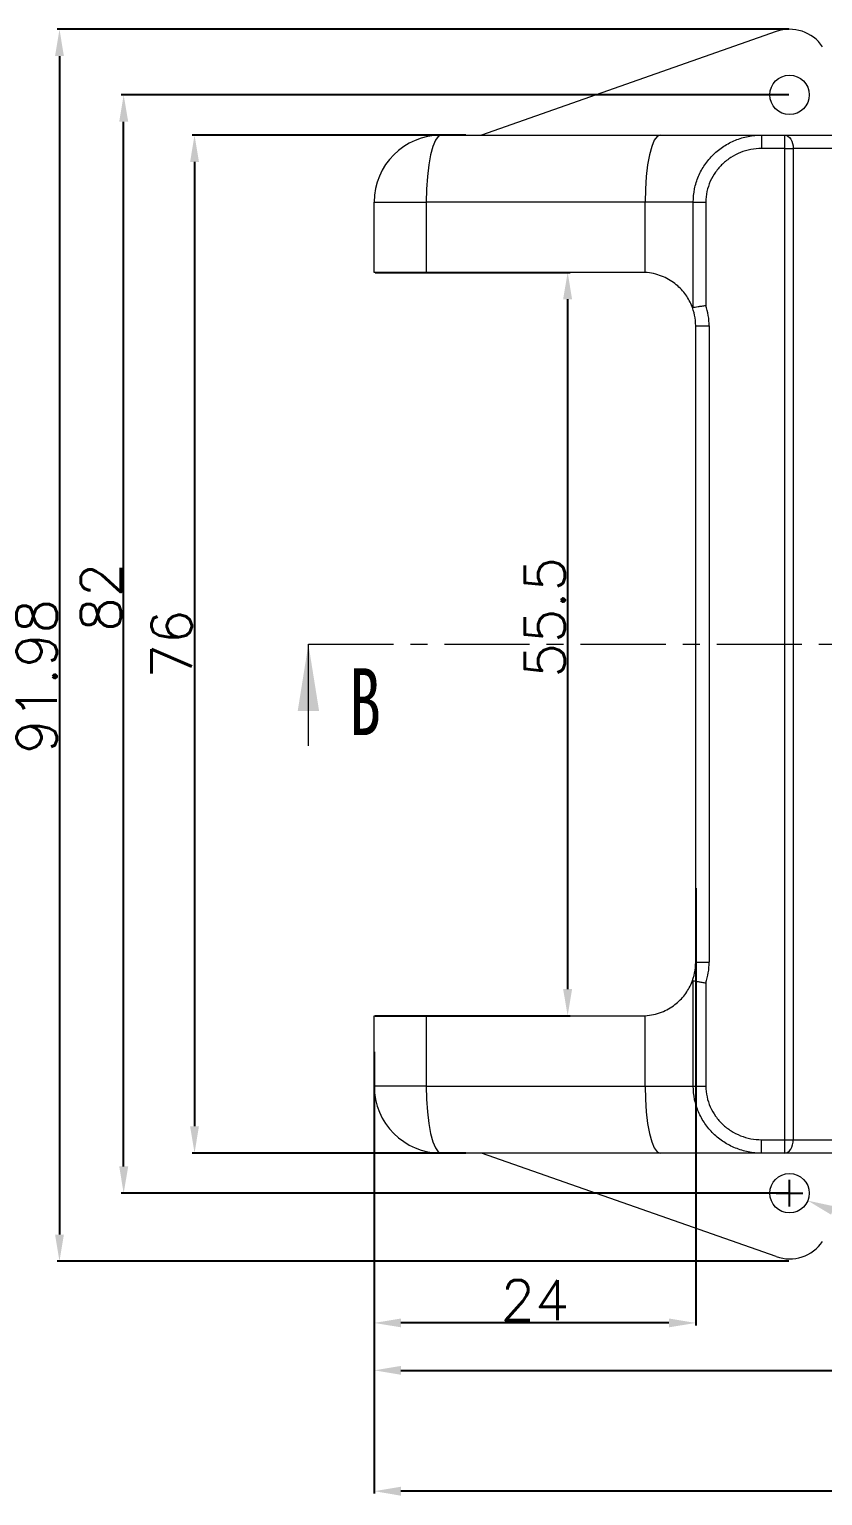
# Model space of a CAD drawing. Header units: inches. Extents: x 1430 to 4816, y 541 to 1061.
# Drawn here: x 1557.4 to 1616.6, y 841.2 to 950.7 of the extents above; entities that cross this region are included whole.
import ezdxf

# ---------------------------------------------------------------- set-up
doc = ezdxf.new("R2010")
doc.units = ezdxf.units.IN
doc.linetypes.add('CENTER', pattern=[10.16, 6.35, -1.27, 1.27, -1.27])
doc.styles.add('SLDTEXTSTYLE6', font='TXT', dxfattribs={"width": 0.7})
doc.styles.get("Standard").update_dxf_attribs({"font": 'txt', "bigfont": 'gbcbig.shx'})
doc.dimstyles.new('3', dxfattribs={"dimtxt": 3, "dimasz": 2, "dimexe": 0.18, "dimexo": 0.0625, "dimgap": 0.2, "dimtad": 1, "dimzin": 12, "dimdsep": 46, "dimtxsty": 'Standard', "dimcen": 1, "dimadec": 0, "dimazin": 0, "dimtfac": 1, "dimtofl": 0, "dimtmove": 0, "dimatfit": 3, "dimfxl": 1, "dimtolj": 1, "dimtzin": 0, "dimarcsym": 0})

# ---------------------------------------------------------------- blocks, each defined once
blk = doc.blocks.new('*D196')
at = {"color": 0, "lineweight": -2}
for p, q in [((1583.18, 932.55), (1597.74, 932.55)), ((1597.56, 879.05), (1597.56, 930.55)), ((1583.18, 877.05), (1597.74, 877.05))]:
    blk.add_line(p, q, dxfattribs=at)
at = {"color": 0}
for points in [[(1597.22, 930.55), (1597.89, 930.55), (1597.56, 932.55)], [(1597.22, 879.05), (1597.89, 879.05), (1597.56, 877.05)]]:
    blk.add_solid(points, dxfattribs=at)
at = {"layer": 'Defpoints', "color": 0}
for p in [(1583.12, 932.55), (1597.56, 932.55), (1583.12, 877.05)]:
    blk.add_point(p, dxfattribs=at)
at = {"color": 0, "insert": (1595.86, 906.8), "char_height": 3, "attachment_point": 5, "rotation": 90}
blk.add_mtext('\\A1;55.5', dxfattribs=at)
blk = doc.blocks.new('*D197')
at = {"color": 0, "lineweight": -2}
for p, q in [((1589.95, 942.8), (1569.53, 942.8)), ((1569.71, 940.8), (1569.71, 868.8)), ((1589.95, 866.8), (1569.53, 866.8))]:
    blk.add_line(p, q, dxfattribs=at)
at = {"color": 0}
for points in [[(1569.38, 940.8), (1570.04, 940.8), (1569.71, 942.8)], [(1569.38, 868.8), (1570.04, 868.8), (1569.71, 866.8)]]:
    blk.add_solid(points, dxfattribs=at)
at = {"layer": 'Defpoints', "color": 0}
for p in [(1590.02, 942.8), (1569.71, 866.8), (1590.02, 866.8)]:
    blk.add_point(p, dxfattribs=at)
at = {"color": 0, "insert": (1568.01, 904.8), "char_height": 3, "attachment_point": 5, "rotation": 90}
blk.add_mtext('\\A1;76', dxfattribs=at)
blk = doc.blocks.new('*D198')
at = {"color": 0, "lineweight": -2}
for p, q in [((1614.06, 950.7), (1559.45, 950.7)), ((1559.63, 948.7), (1559.63, 860.72)), ((1614.06, 858.72), (1559.45, 858.72))]:
    blk.add_line(p, q, dxfattribs=at)
at = {"color": 0}
for points in [[(1559.3, 948.7), (1559.96, 948.7), (1559.63, 950.7)], [(1559.3, 860.72), (1559.96, 860.72), (1559.63, 858.72)]]:
    blk.add_solid(points, dxfattribs=at)
at = {"layer": 'Defpoints', "color": 0}
for p in [(1614.12, 950.7), (1559.63, 858.72), (1614.12, 858.72)]:
    blk.add_point(p, dxfattribs=at)
at = {"color": 0, "insert": (1557.93, 902.39), "char_height": 3, "attachment_point": 5, "rotation": 90}
blk.add_mtext('\\A1;91.98', dxfattribs=at)
blk = doc.blocks.new('*D199')
at = {"color": 0, "lineweight": -2}
for p, q in [((1614.06, 945.8), (1564.24, 945.8)), ((1564.42, 865.8), (1564.42, 943.8)), ((1614.06, 863.8), (1564.24, 863.8))]:
    blk.add_line(p, q, dxfattribs=at)
at = {"color": 0}
for points in [[(1564.09, 943.8), (1564.76, 943.8), (1564.42, 945.8)], [(1564.09, 865.8), (1564.76, 865.8), (1564.42, 863.8)]]:
    blk.add_solid(points, dxfattribs=at)
at = {"layer": 'Defpoints', "color": 0}
for p in [(1564.42, 945.8), (1614.12, 945.8), (1614.12, 863.8)]:
    blk.add_point(p, dxfattribs=at)
at = {"color": 0, "insert": (1562.72, 908.3), "char_height": 3, "attachment_point": 5, "rotation": 90}
blk.add_mtext('\\A1;82', dxfattribs=at)
blk = doc.blocks.new('*D202')
at = {"color": 0, "lineweight": -2}
for p, q in [((1758.12, 904.74), (1758.12, 850.4)), ((1583.12, 873.03), (1583.12, 850.4)), ((1585.12, 850.58), (1756.12, 850.58))]:
    blk.add_line(p, q, dxfattribs=at)
at = {"color": 0}
for points in [[(1585.12, 850.91), (1585.12, 850.25), (1583.12, 850.58)], [(1756.12, 850.91), (1756.12, 850.25), (1758.12, 850.58)]]:
    blk.add_solid(points, dxfattribs=at)
at = {"layer": 'Defpoints', "color": 0}
for p in [(1758.12, 904.8), (1583.12, 873.1), (1758.12, 850.58)]:
    blk.add_point(p, dxfattribs=at)
at = {"color": 0, "insert": (1670.62, 852.28), "char_height": 3, "attachment_point": 5}
blk.add_mtext('\\A1;175', dxfattribs=at)
blk = doc.blocks.new('*D203')
at = {"color": 0, "lineweight": -2}
for p, q in [((1760.12, 881.63), (1760.12, 841.38)), ((1583.12, 874.36), (1583.12, 841.38)), ((1758.12, 841.56), (1585.12, 841.56))]:
    blk.add_line(p, q, dxfattribs=at)
at = {"color": 0}
for points in [[(1585.12, 841.89), (1585.12, 841.22), (1583.12, 841.56)], [(1758.12, 841.89), (1758.12, 841.22), (1760.12, 841.56)]]:
    blk.add_solid(points, dxfattribs=at)
at = {"layer": 'Defpoints', "color": 0}
for p in [(1760.12, 881.69), (1583.12, 874.42), (1583.12, 841.56)]:
    blk.add_point(p, dxfattribs=at)
at = {"color": 0, "insert": (1671.62, 843.26), "char_height": 3, "attachment_point": 5}
blk.add_mtext('\\A1;177', dxfattribs=at)
blk = doc.blocks.new('*D204')
at = {"color": 0, "lineweight": -2}
for p, q in [((1607.12, 886.58), (1607.12, 853.94)), ((1583.12, 874.36), (1583.12, 853.94)), ((1605.12, 854.12), (1585.12, 854.12))]:
    blk.add_line(p, q, dxfattribs=at)
at = {"color": 0}
for points in [[(1585.12, 854.45), (1585.12, 853.79), (1583.12, 854.12)], [(1605.12, 854.45), (1605.12, 853.79), (1607.12, 854.12)]]:
    blk.add_solid(points, dxfattribs=at)
at = {"layer": 'Defpoints', "color": 0}
for p in [(1607.12, 886.64), (1583.12, 874.42), (1583.12, 854.12)]:
    blk.add_point(p, dxfattribs=at)
at = {"color": 0, "insert": (1595.12, 855.82), "char_height": 3, "attachment_point": 5}
blk.add_mtext('\\A1;24', dxfattribs=at)
blk = doc.blocks.new('*D205')
at = {"color": 0, "lineweight": -2}
for p, q in [((1613.12, 863.8), (1615.12, 863.8)), ((1614.12, 862.8), (1614.12, 864.8)), ((1630.71, 857.16), (1617.34, 862.51))]:
    blk.add_line(p, q, dxfattribs=at)
at = {"color": 0}
blk.add_solid([(1617.47, 862.82), (1617.22, 862.2), (1615.48, 863.25)], dxfattribs=at)
at = {"layer": 'Defpoints', "color": 0}
for p in [(1612.75, 864.35), (1615.48, 863.25)]:
    blk.add_point(p, dxfattribs=at)
at = {"color": 0, "insert": (1625.59, 861.04), "char_height": 3, "attachment_point": 5, "rotation": 338.1823}
blk.add_mtext('\\A1;∅2.94', dxfattribs=at)

msp = doc.modelspace()

# ---------------------------------------------------------------- linework, layer by layer
at = {"color": 7, "linetype": 'Continuous', "lineweight": 15}
for p, q in [((1613.124, 950.528), (1591.118, 942.799)), ((1588.118, 942.799), (1604.455, 942.799)), ((1604.455, 942.799), (1612.017, 942.799)), ((1612.017, 942.799), (1612.017, 941.799)), ((1612.017, 942.799), (1613.756, 942.799)), ((1613.756, 941.799), (1613.756, 942.799)), ((1613.756, 942.799), (1618.116, 942.799)), ((1613.756, 941.799), (1612.017, 941.799)), ((1613.756, 867.799), (1613.756, 941.799)), ((1613.756, 941.799), (1614.397, 941.799)), ((1614.397, 941.799), (1614.397, 867.799)), ((1618.756, 941.799), (1614.397, 941.799)), ((1583.118, 937.799), (1587.002, 937.799)), ((1583.118, 932.549), (1583.118, 937.799)), ((1587.002, 937.799), (1587.002, 932.549)), ((1603.338, 937.799), (1587.002, 937.799)), ((1606.933, 937.799), (1603.338, 937.799)), ((1603.338, 932.543), (1603.338, 937.799)), ((1606.933, 929.933), (1606.933, 937.799)), ((1606.933, 937.799), (1607.875, 937.799)), ((1607.875, 937.799), (1607.875, 930.09)), ((1587.002, 932.549), (1583.118, 932.549)), ((1603.118, 932.549), (1587.002, 932.549)), ((1607.118, 881.049), (1607.118, 928.549)), ((1607.118, 928.549), (1608.118, 928.549)), ((1608.118, 928.549), (1608.118, 881.049)), ((1607.118, 881.049), (1608.118, 881.049)), ((1606.933, 871.799), (1606.933, 879.665)), ((1607.875, 879.509), (1607.875, 871.799)), ((1583.118, 871.799), (1583.118, 877.049)), ((1583.118, 877.049), (1587.002, 877.049)), ((1587.002, 877.049), (1587.002, 871.799)), ((1587.002, 877.049), (1603.118, 877.049)), ((1603.338, 871.799), (1603.338, 877.055)), ((1587.002, 871.799), (1583.118, 871.799)), ((1587.002, 871.799), (1603.338, 871.799)), ((1603.338, 871.799), (1606.933, 871.799)), ((1606.933, 871.799), (1607.875, 871.799)), ((1612.017, 866.799), (1612.017, 867.799)), ((1612.017, 867.799), (1613.756, 867.799)), ((1613.756, 867.799), (1614.397, 867.799)), ((1613.756, 866.799), (1613.756, 867.799)), ((1614.397, 867.799), (1618.756, 867.799)), ((1604.455, 866.799), (1588.118, 866.799)), ((1613.124, 859.07), (1591.118, 866.799)), ((1612.017, 866.799), (1604.455, 866.799)), ((1613.756, 866.799), (1612.017, 866.799)), ((1618.116, 866.799), (1613.756, 866.799))]:
    msp.add_line(p, q, dxfattribs=at)
at = {"color": 1, "linetype": 'CENTER', "lineweight": 0}
msp.add_line((1578.209, 904.799), (1770.113, 904.799), dxfattribs=at)
at = {"color": 7, "linetype": 'Continuous', "lineweight": 0}
msp.add_line((1578.209, 897.199), (1578.209, 904.799), dxfattribs=at)
at = {"color": 7, "linetype": 'Continuous', "lineweight": 15, "flags": 128}
for points in [[(1588.118, 942.799), (1587.901, 942.703), (1587.691, 942.419), (1587.498, 941.956), (1587.329, 941.335), (1587.19, 940.577), (1587.087, 939.713), (1587.023, 938.775), (1587.002, 937.799)], [(1604.455, 942.799), (1604.237, 942.703), (1604.027, 942.419), (1603.834, 941.956), (1603.665, 941.335), (1603.526, 940.577), (1603.423, 939.713), (1603.359, 938.775), (1603.338, 937.799)], [(1613.756, 942.799), (1613.881, 942.78), (1614.001, 942.723), (1614.112, 942.631), (1614.209, 942.506), (1614.289, 942.355), (1614.348, 942.182), (1614.384, 941.994), (1614.397, 941.799)], [(1587.002, 871.799), (1587.023, 870.824), (1587.087, 869.886), (1587.19, 869.021), (1587.329, 868.264), (1587.498, 867.642), (1587.691, 867.18), (1587.901, 866.895), (1588.118, 866.799)], [(1603.338, 871.799), (1603.359, 870.824), (1603.423, 869.886), (1603.526, 869.021), (1603.665, 868.264), (1603.834, 867.642), (1604.027, 867.18), (1604.237, 866.895), (1604.455, 866.799)], [(1613.756, 866.799), (1613.881, 866.818), (1614.001, 866.875), (1614.112, 866.968), (1614.209, 867.092), (1614.289, 867.244), (1614.348, 867.416), (1614.384, 867.604), (1614.397, 867.799)]]:
    msp.add_lwpolyline(points, dxfattribs=at)
at = {"color": 7, "linetype": 'Continuous', "lineweight": 15}
for centre in [(1614.118, 945.799), (1614.118, 863.799)]:
    msp.add_circle(centre, 1.472, dxfattribs=at)
for centre, radius, start, end in [((1614.118, 947.697), 3, 34.46008, 109.35217), ((1588.118, 937.799), 5, 90, 180), ((1603.118, 928.549), 4, 86.85587, 90), ((1603.118, 928.549), 4, 0, 23.00417), ((1603.118, 928.549), 5, 0, 17.94407), ((1603.118, 881.049), 4, 336.99583, 0), ((1603.118, 881.049), 5, 342.05593, 0), ((1603.118, 881.049), 4, 270, 273.14413), ((1588.118, 871.799), 5, 180, 270), ((1614.118, 861.901), 3, 250.64783, 325.53992)]:
    msp.add_arc(centre, radius, start, end, dxfattribs=at)
for points, knots in [([(1606.933, 937.799), (1606.933, 938.132), (1606.967, 938.46), (1607.098, 939.104), (1607.198, 939.424), (1607.457, 940.03), (1607.615, 940.318), (1607.896, 940.727), (1607.997, 940.859), (1608.21, 941.112), (1608.322, 941.232), (1608.675, 941.576), (1608.932, 941.783), (1609.488, 942.146), (1609.779, 942.297), (1610.387, 942.544), (1610.707, 942.64), (1611.356, 942.767), (1611.685, 942.799), (1612.017, 942.799)], [0, 0, 0, 0, 0.125, 0.125, 0.25, 0.25, 0.375, 0.375, 0.4375, 0.4375, 0.5, 0.5, 0.625, 0.625, 0.75, 0.75, 0.875, 0.875, 1, 1, 1, 1]), ([(1612.017, 941.799), (1611.749, 941.799), (1611.484, 941.773), (1610.96, 941.672), (1610.702, 941.596), (1610.21, 941.399), (1609.975, 941.278), (1609.524, 940.99), (1609.314, 940.825), (1608.93, 940.46), (1608.753, 940.257), (1608.445, 939.822), (1608.314, 939.592), (1608.098, 939.106), (1608.014, 938.849), (1607.904, 938.331), (1607.875, 938.068), (1607.875, 937.799)], [0, 0, 0, 0, 0.125, 0.125, 0.25, 0.25, 0.375, 0.375, 0.5, 0.5, 0.625, 0.625, 0.75, 0.75, 0.875, 0.875, 1, 1, 1, 1]), ([(1606.8, 930.112), (1606.735, 930.265), (1606.662, 930.413), (1606.494, 930.702), (1606.4, 930.843), (1606.092, 931.246), (1605.85, 931.494), (1605.419, 931.827), (1605.262, 931.932), (1604.93, 932.121), (1604.754, 932.205), (1604.381, 932.35), (1604.182, 932.411), (1603.77, 932.501), (1603.558, 932.531), (1603.338, 932.543)], [0, 0, 0, 0, 0.125, 0.125, 0.25, 0.25, 0.5, 0.5, 0.625, 0.625, 0.75, 0.75, 0.875, 0.875, 1, 1, 1, 1]), ([(1606.8, 930.112), (1606.82, 930.065), (1606.841, 930.021), (1606.886, 929.952), (1606.91, 929.929), (1606.933, 929.933)], [0, 0, 0, 0, 0.5, 0.5, 1, 1, 1, 1]), ([(1606.933, 929.933), (1607.002, 929.945), (1607.132, 929.968), (1607.383, 930.01), (1607.476, 930.025), (1607.67, 930.057), (1607.774, 930.074), (1607.875, 930.09)], [0, 0, 0, 0, 0.5, 0.5, 0.75, 0.75, 1, 1, 1, 1]), ([(1603.338, 877.055), (1603.778, 877.079), (1604.186, 877.173), (1604.751, 877.392), (1604.927, 877.476), (1605.259, 877.664), (1605.415, 877.769), (1605.849, 878.104), (1606.092, 878.352), (1606.503, 878.89), (1606.671, 879.18), (1606.8, 879.486)], [0, 0, 0, 0, 0.25, 0.25, 0.375, 0.375, 0.5, 0.5, 0.75, 0.75, 1, 1, 1, 1]), ([(1606.933, 879.665), (1606.91, 879.67), (1606.886, 879.646), (1606.841, 879.578), (1606.821, 879.533), (1606.8, 879.486)], [0, 0, 0, 0, 0.5, 0.5, 1, 1, 1, 1]), ([(1606.933, 879.665), (1607.002, 879.653), (1607.132, 879.631), (1607.383, 879.588), (1607.476, 879.573), (1607.67, 879.541), (1607.774, 879.525), (1607.875, 879.509)], [0, 0, 0, 0, 0.5, 0.5, 0.75, 0.75, 1, 1, 1, 1]), ([(1612.017, 866.799), (1611.684, 866.799), (1611.357, 866.831), (1610.874, 866.925), (1610.714, 866.965), (1610.398, 867.058), (1610.24, 867.114), (1609.78, 867.3), (1609.49, 867.452), (1608.939, 867.811), (1608.677, 868.02), (1608.206, 868.479), (1607.994, 868.729), (1607.62, 869.273), (1607.458, 869.566), (1607.2, 870.17), (1607.101, 870.483), (1606.967, 871.134), (1606.933, 871.466), (1606.933, 871.799)], [0, 0, 0, 0, 0.125, 0.125, 0.1875, 0.1875, 0.25, 0.25, 0.375, 0.375, 0.5, 0.5, 0.625, 0.625, 0.75, 0.75, 0.875, 0.875, 1, 1, 1, 1]), ([(1607.875, 871.799), (1607.875, 871.53), (1607.904, 871.263), (1608.017, 870.74), (1608.1, 870.488), (1608.315, 870.004), (1608.449, 869.77), (1608.757, 869.336), (1608.931, 869.137), (1609.316, 868.771), (1609.529, 868.605), (1609.976, 868.319), (1610.212, 868.198), (1610.707, 868), (1610.965, 867.925), (1611.485, 867.825), (1611.749, 867.799), (1612.017, 867.799)], [0, 0, 0, 0, 0.125, 0.125, 0.25, 0.25, 0.375, 0.375, 0.5, 0.5, 0.625, 0.625, 0.75, 0.75, 0.875, 0.875, 1, 1, 1, 1])]:
    msp.add_open_spline(points, degree=3, knots=knots, dxfattribs=at)
at = {"color": 7, "linetype": 'Continuous', "lineweight": 0}
msp.add_solid([(1578.209, 904.799), (1577.409, 899.799), (1579.009, 899.799)], dxfattribs=at)

# ---------------------------------------------------------------- texts
at = {"color": 7, "linetype": 'Continuous', "insert": (1581.249, 903.001), "char_height": 5, "attachment_point": 1, "style": 'SLDTEXTSTYLE6'}
msp.add_mtext('B', dxfattribs=at)

# ---------------------------------------------------------------- dimensions: what is measured, and where the dimension line sits
for base, p1, p2, picture, middle in [((1559.629, 858.721), (1614.118, 950.697), (1614.118, 858.721), '*D198', (1559.629, 902.385)), ((1564.422, 945.799), (1614.118, 863.799), (1614.118, 945.799), '*D199', (1564.422, 908.296)), ((1597.557, 932.549), (1583.118, 877.049), (1583.118, 932.549), '*D196', (1597.557, 906.798))]:
    dim = msp.add_linear_dim(base=base, p1=p1, p2=p2, angle=90, dimstyle='3')
    dim.commit()
    dim.dimension.update_dxf_attribs({"geometry": picture, "text_midpoint": middle, "dimtype": 160})
dim = msp.add_linear_dim(base=(1569.709, 866.799), p1=(1590.016, 942.799), p2=(1590.016, 866.799), angle=90, dimstyle='3')
dim.commit()
dim.dimension.update_dxf_attribs({"geometry": '*D197', "text_midpoint": (1568.009, 904.799)})
for base, p1, p2, picture, middle in [((1758.118, 850.579), (1583.118, 873.096), (1758.118, 904.799), '*D202', (1670.618, 852.279)), ((1583.118, 854.122), (1607.118, 886.644), (1583.118, 874.424), '*D204', (1595.118, 855.822)), ((1583.118, 841.556), (1760.116, 881.69), (1583.118, 874.424), '*D203', (1671.617, 843.256))]:
    dim = msp.add_linear_dim(base=base, p1=p1, p2=p2, dimstyle='3')
    dim.commit()
    dim.dimension.update_dxf_attribs({"geometry": picture, "text_midpoint": middle})
dim = msp.add_diameter_dim_2p(p1=(1612.752, 864.346), p2=(1615.485, 863.252), dimstyle='3')
dim.commit()
dim.dimension.update_dxf_attribs({"geometry": '*D205', "text_midpoint": (1625.586, 861.04)})

doc.saveas('drawing.dxf')
